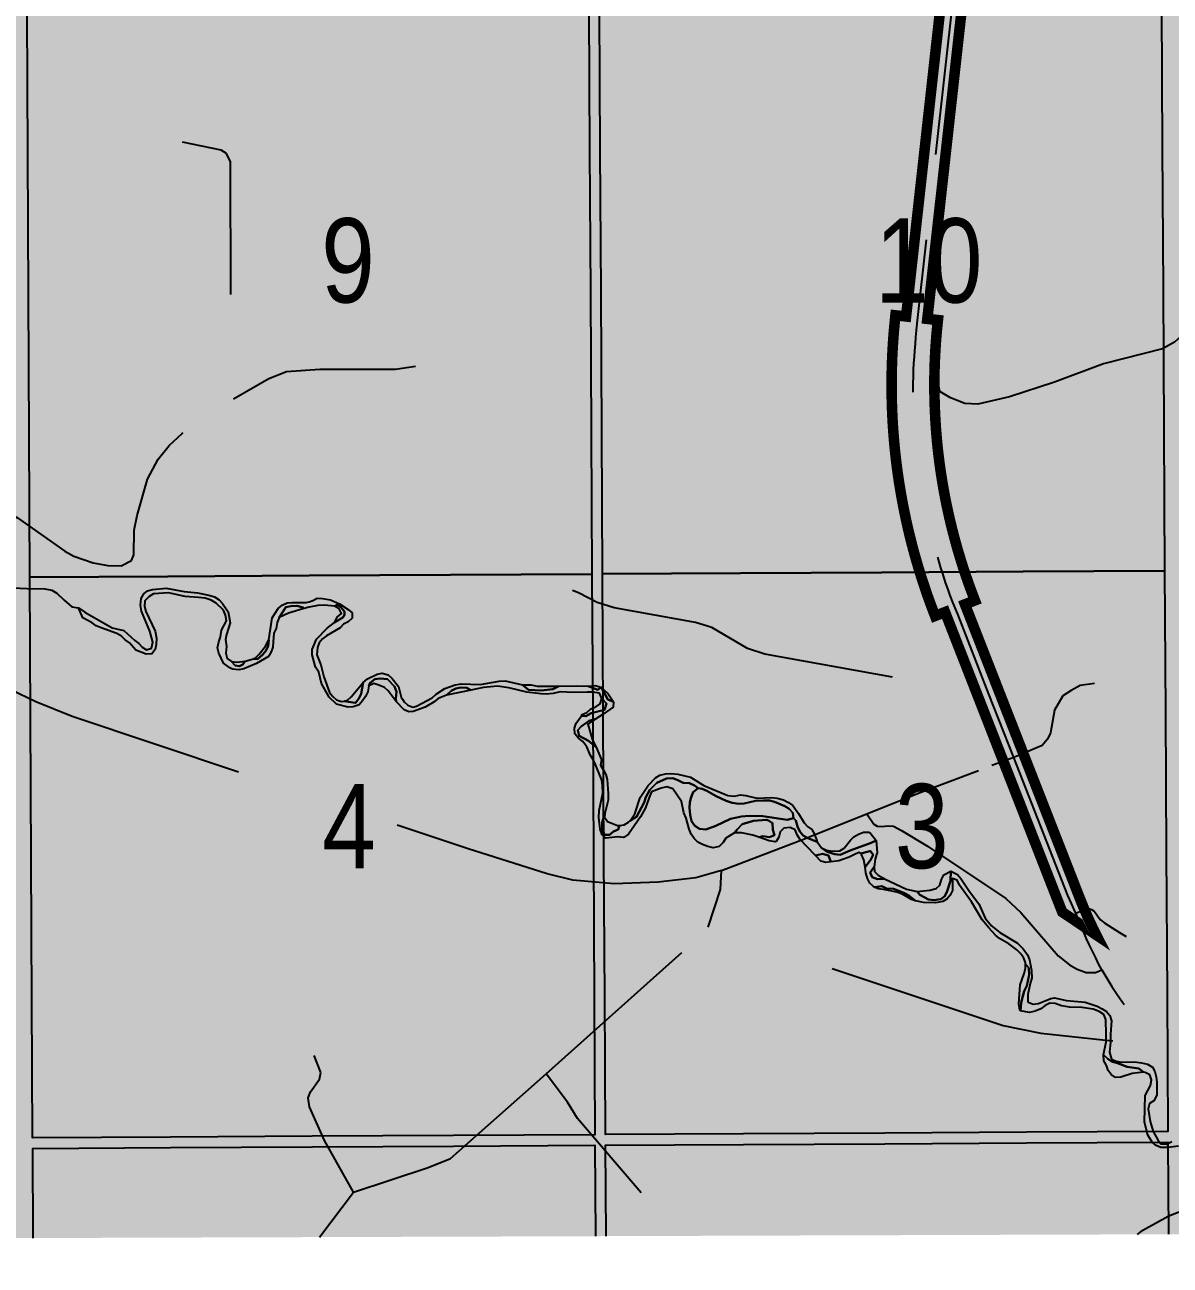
# Model space of a CAD drawing. Extents: x 507565 to 531726, y 6009554 to 6022365.
# Drawn here: x 523696.5 to 523805.2, y 6014808 to 6014925.7 of the extents above; entities that cross this region are included whole.
import ezdxf

# ---------------------------------------------------------------- set-up
doc = ezdxf.new("R2010")
doc.units = 0
doc.header["$LTSCALE"] = 5
doc.linetypes.add('DASHED2', pattern=[9.525, 6.35, -3.175])
for name, color, linetype in [('Quarters', 8, 'Continuous'), ('RoadSeg', 57, 'DASHED2'), ('ROUTE-MAP-HWY', 2, 'Continuous'), ('T-WATER', 160, 'Continuous')]:
    doc.layers.add(name, color=color, linetype=linetype)
doc.layers.add('ROUTE-MAP-BACKGROUND-H', color=7, linetype='Continuous', true_color=0xf0ebff)
doc.styles.add('120', font='ARIALN.TTF', dxfattribs={"height": 13})

msp = doc.modelspace()

# ---------------------------------------------------------------- hatches: boundary and pattern name
at = {"layer": 'ROUTE-MAP-BACKGROUND-H'}
h = msp.add_hatch(color=256, dxfattribs=at)
h.dxf.hatch_style = 1
h.paths.add_polyline_path([(523871.081, 6016124.178), (523873.071, 6015800.356), (523917.515, 6015800.58), (523923.823, 6014811.294), (522926.315, 6014807.962), (522925.895, 6015778.478), (522873.584, 6015778.442), (522873.69, 6016121.495)])

# ---------------------------------------------------------------- linework, layer by layer
at = {"layer": 'Quarters'}
for points in [[(523710.101, 6014873.349), (523697.016, 6014873.276), (523696.95, 6014886.665), (523696.883, 6014900.054), (523696.817, 6014913.444), (523696.75, 6014926.833), (523709.83, 6014926.905), (523723.245, 6014926.98), (523736.66, 6014927.055), (523750.075, 6014927.129), (523750.146, 6014913.74), (523750.217, 6014900.351), (523750.289, 6014886.963), (523750.36, 6014873.574), (523736.94, 6014873.499), (523723.52, 6014873.424), (523710.101, 6014873.349)], [(523764.45, 6014873.653), (523751.364, 6014873.579), (523751.293, 6014886.968), (523751.222, 6014900.357), (523751.151, 6014913.746), (523751.079, 6014927.135), (523764.161, 6014927.208), (523777.578, 6014927.283), (523790.994, 6014927.358), (523804.411, 6014927.433), (523804.486, 6014914.044), (523804.562, 6014900.655), (523804.638, 6014887.267), (523804.714, 6014873.878), (523791.293, 6014873.803), (523777.871, 6014873.728), (523764.45, 6014873.653)], [(523804.942, 6014833.706), (523805.016, 6014820.65), (523791.59, 6014820.576), (523778.164, 6014820.502), (523764.738, 6014820.428), (523751.647, 6014820.356), (523751.577, 6014833.41), (523751.506, 6014846.8), (523751.435, 6014860.19), (523751.364, 6014873.579), (523764.45, 6014873.653), (523777.871, 6014873.728), (523791.293, 6014873.803), (523804.714, 6014873.878), (523804.79, 6014860.487), (523804.866, 6014847.097), (523804.942, 6014833.706)], [(523710.369, 6014820.128), (523697.28, 6014820.055), (523697.215, 6014833.109), (523697.149, 6014846.498), (523697.082, 6014859.887), (523697.016, 6014873.276), (523710.101, 6014873.349), (523723.52, 6014873.424), (523736.94, 6014873.499), (523750.36, 6014873.574), (523750.431, 6014860.184), (523750.502, 6014846.794), (523750.573, 6014833.405), (523750.642, 6014820.35), (523737.218, 6014820.276), (523723.794, 6014820.202), (523710.369, 6014820.128)]]:
    msp.add_lwpolyline(points, close=True, dxfattribs=at)
for points in [[(523751.698, 6014810.719), (523751.652, 6014819.351), (523764.743, 6014819.423), (523778.169, 6014819.498), (523791.595, 6014819.572), (523805.021, 6014819.646), (523805.071, 6014810.898)], [(523697.327, 6014810.538), (523697.285, 6014819.051), (523710.374, 6014819.123), (523723.799, 6014819.197), (523737.223, 6014819.272), (523750.648, 6014819.346), (523750.694, 6014810.716)]]:
    msp.add_lwpolyline(points, dxfattribs=at)
at = {"layer": 'RoadSeg', "flags": 128}
for points in [[(523873.929, 6014948.675), (523870.666, 6014946.177), (523869.7, 6014945.678), (523869.034, 6014945.644), (523866.337, 6014947.11), (523865.338, 6014947.976), (523862.507, 6014951.006), (523861.375, 6014951.539), (523860.576, 6014951.605), (523858.345, 6014950.972), (523847.156, 6014946.277), (523846.656, 6014945.977), (523845.224, 6014944.412), (523835.034, 6014932.025), (523819.75, 6014912.777), (523812.69, 6014904.185), (523806.962, 6014896.759), (523805.664, 6014895.594), (523804.498, 6014894.961), (523798.904, 6014893.53), (523794.275, 6014891.798), (523789.979, 6014890.399), (523786.982, 6014889.7), (523785.75, 6014889.766), (523784.385, 6014890.299), (523783.385, 6014890.899), (523783.229, 6014891.678), (523783.041, 6014895.434), (523782.81, 6014896.81), (523782.853, 6014904.452), (523782.686, 6014904.852), (523782.11, 6014905.299), (523785.409, 6014934.89), (523788.412, 6014961.82), (523788.503, 6014962.579), (523788.611, 6014963.418), (523788.692, 6014964.032), (523788.802, 6014964.703), (523788.949, 6014965.621), (523789.135, 6014966.601), (523789.34, 6014967.564), (523789.56, 6014968.538), (523789.808, 6014969.535), (523790.089, 6014970.507), (523790.39, 6014971.59), (523790.693, 6014972.588), (523791.065, 6014973.685), (523791.477, 6014974.847), (523791.735, 6014975.542), (523791.97, 6014976.155), (523792.555, 6014977.632), (523793.009, 6014978.737), (523793.357, 6014979.461), (523793.811, 6014980.419), (523794.214, 6014981.229), (523794.64, 6014982.029), (523795.064, 6014982.84), (523795.508, 6014983.601), (523795.938, 6014984.315), (523796.297, 6014984.902), (523796.612, 6014985.402), (523796.907, 6014985.869), (523799.283, 6014989.591), (523805.352, 6014998.836), (523810.983, 6015007.472), (523816.45, 6015015.763), (523816.987, 6015016.617), (523817.278, 6015017.118), (523817.537, 6015017.574), (523817.857, 6015018.145), (523818.148, 6015018.674), (523818.412, 6015019.188), (523818.687, 6015019.712), (523818.966, 6015020.284), (523819.226, 6015020.835), (523819.463, 6015021.364), (523819.721, 6015021.931), (523819.961, 6015022.531), (523820.19, 6015023.09), (523820.417, 6015023.668), (523820.65, 6015024.317), (523820.836, 6015024.904), (523821.017, 6015025.517), (523821.191, 6015026.141), (523821.359, 6015026.76), (523821.5, 6015027.293), (523821.644, 6015027.854), (523821.782, 6015028.42), (523821.904, 6015028.945), (523822.027, 6015029.502), (523822.142, 6015030.071), (523822.234, 6015030.582), (523822.335, 6015031.182), (523822.429, 6015031.836), (523822.512, 6015032.492), (523822.583, 6015033.134), (523822.643, 6015033.762), (523822.695, 6015034.414), (523822.733, 6015035.05), (523822.762, 6015035.665), (523822.784, 6015036.304), (523822.793, 6015036.938), (523822.789, 6015037.583), (523822.776, 6015038.222), (523822.753, 6015038.855), (523822.717, 6015039.5), (523822.668, 6015040.15), (523822.608, 6015040.787), (523822.54, 6015041.438), (523822.454, 6015042.104), (523822.353, 6015042.758), (523822.245, 6015043.4), (523822.121, 6015044.054), (523821.992, 6015044.71), (523821.867, 6015045.309), (523821.721, 6015045.966), (523821.547, 6015046.661), (523821.374, 6015047.308), (523821.203, 6015047.927), (523821.016, 6015048.574), (523820.813, 6015049.257), (523819.756, 6015052.959), (523818.909, 6015055.91), (523818.336, 6015057.93), (523817.768, 6015059.801), (523812.521, 6015077.826), (523811.761, 6015080.486), (523788.447, 6015078.579), (523787.715, 6015078.379), (523787.382, 6015077.98), (523787.282, 6015075.649)], [(523660.141, 6014897.459), (523663.305, 6014895.661), (523667.767, 6014893.962), (523671.663, 6014891.132), (523672.362, 6014890.732), (523673.628, 6014890.332), (523675.492, 6014890.199), (523678.19, 6014890.565), (523679.355, 6014891.132), (523681.387, 6014892.83), (523683.218, 6014894.096), (523683.984, 6014894.462), (523684.817, 6014894.628), (523686.748, 6014894.428), (523689.878, 6014892.897), (523691.677, 6014892.464), (523692.409, 6014891.831), (523692.675, 6014891.165), (523692.809, 6014890), (523692.609, 6014888.767), (523691.643, 6014887.335), (523689.712, 6014885.038), (523689.245, 6014883.706), (523689.512, 6014883.007), (523690.844, 6014881.941), (523695.839, 6014878.91), (523700.335, 6014875.747), (523701.2, 6014875.281), (523703.032, 6014874.648), (523704.43, 6014874.382), (523705.696, 6014874.348), (523706.662, 6014874.848), (523706.895, 6014875.381), (523706.928, 6014877.745), (523707.194, 6014879.144), (523708.193, 6014882.574), (523709.192, 6014884.472), (523710.225, 6014885.77), (523711.457, 6014886.903), (523713.322, 6014888.301), (523716.352, 6014890.199), (523716.152, 6014890.233), (523716.119, 6014890.532), (523716.052, 6014912.711), (523715.686, 6014913.51), (523715.186, 6014913.809), (523711.49, 6014914.575)], [(523832.67, 6014853.769), (523832.603, 6014862.493), (523831.838, 6014867.289), (523808.028, 6014864.525), (523796.686, 6014862.998), (523795.855, 6014862.531), (523795.054, 6014862.019), (523794.258, 6014860.645), (523793.883, 6014858.512), (523793.589, 6014857.901), (523793.086, 6014857.29), (523790.396, 6014856.166), (523788.027, 6014862.163), (523785.074, 6014869.779), (523784.654, 6014870.816), (523784.373, 6014871.545), (523784.167, 6014872.096), (523783.928, 6014872.769), (523783.651, 6014873.612), (523783.476, 6014874.171), (523783.246, 6014874.958), (523783.026, 6014875.742), (523782.744, 6014876.779), (523782.523, 6014877.64), (523782.42, 6014878.079), (523782.32, 6014878.554), (523782.179, 6014879.24), (523782.057, 6014879.864), (523781.939, 6014880.489), (523781.865, 6014880.894), (523781.825, 6014881.114), (523781.714, 6014881.716), (523781.599, 6014882.393), (523781.504, 6014883.011), (523781.411, 6014883.639), (523781.327, 6014884.228), (523781.238, 6014884.881), (523781.164, 6014885.497), (523781.097, 6014886.101), (523781.033, 6014886.729), (523780.985, 6014887.332), (523780.947, 6014887.923), (523780.916, 6014888.541), (523780.887, 6014889.154), (523780.862, 6014889.786), (523780.853, 6014890.42), (523780.851, 6014891.048), (523780.856, 6014891.68), (523780.869, 6014892.328), (523780.892, 6014892.92), (523780.927, 6014893.585), (523780.965, 6014894.194), (523781.009, 6014894.789), (523781.056, 6014895.395), (523781.107, 6014896.047), (523781.165, 6014896.692), (523781.229, 6014897.364), (523782.11, 6014905.299)], [(523716.352, 6014890.199), (523719.682, 6014892.131), (523721.38, 6014892.797), (523724.544, 6014893.03), (523731.703, 6014893.03), (523733.601, 6014893.296)], [(523761.407, 6014840.049), (523762.573, 6014843.612), (523762.673, 6014845.444), (523770.698, 6014848.507), (523771.464, 6014848.807), (523776.456, 6014850.811), (523781.421, 6014852.803), (523788.309, 6014855.384), (523787.427, 6014857.665), (523787.244, 6014858.374), (523787.207, 6014859.642), (523786.813, 6014860.959), (523785.824, 6014862.069), (523784.884, 6014862.727), (523783.952, 6014862.926), (523781.987, 6014863.226), (523766.769, 6014865.957), (523765.137, 6014866.49), (523761.74, 6014868.488), (523760.175, 6014868.987), (523752.483, 6014870.352), (523750.851, 6014870.885), (523749.086, 6014871.784), (523746.356, 6014872.883), (523742.426, 6014873.915), (523738.497, 6014874.315), (523734.9, 6014874.348)], [(523762.673, 6014845.444), (523760.209, 6014844.744), (523756.645, 6014844.312), (523752.483, 6014844.178), (523748.553, 6014844.511), (523746.122, 6014845.111), (523738.63, 6014847.475), (523701.034, 6014860.063), (523697.571, 6014861.428), (523695.206, 6014862.593), (523686.548, 6014868.554), (523683.385, 6014869.753), (523681.387, 6014870.119), (523679.322, 6014870.252), (523670.464, 6014870.186), (523663.971, 6014869.919), (523662.206, 6014869.453)], [(523796.28, 6014841.373), (523796.095, 6014841.789), (523795.876, 6014842.302), (523795.544, 6014843.059), (523790.396, 6014856.166), (523788.309, 6014855.384)], [(523776.456, 6014850.811), (523777.129, 6014849.823), (523777.445, 6014849.623), (523777.81, 6014849.592), (523778.51, 6014849.679), (523778.973, 6014849.649), (523779.735, 6014849.233), (523782.216, 6014847.743), (523789.646, 6014842.78), (523791.078, 6014841.448), (523794.608, 6014837.318), (523795.673, 6014836.486), (523796.406, 6014836.053), (523797.259, 6014835.75), (523798.157, 6014835.753), (523798.762, 6014835.993), (523799.694, 6014834.432), (523800.213, 6014833.648), (523800.893, 6014832.686), (523801.558, 6014831.857), (523802.165, 6014831.161), (523802.774, 6014830.492), (523803.775, 6014829.464), (523804.574, 6014828.709), (523804.996, 6014828.334), (523805.365, 6014828.007), (523805.781, 6014827.646), (523806.176, 6014827.296), (523806.594, 6014826.947), (523807.041, 6014826.6), (523807.385, 6014826.33), (523807.779, 6014826.028), (523808.137, 6014825.753), (523808.541, 6014825.441), (523808.94, 6014825.153), (523809.4, 6014824.833), (523809.793, 6014824.562), (523810.263, 6014824.232), (523810.797, 6014823.867), (523811.076, 6014823.684), (523813.723, 6014821.921), (523817.986, 6014819.046), (523821.554, 6014816.609), (523822.047, 6014816.273), (523828.441, 6014812.044), (523828.042, 6014810.974)], [(523798.762, 6014835.993), (523798.45, 6014836.585), (523798.171, 6014837.13), (523797.992, 6014837.506), (523797.764, 6014837.956), (523797.549, 6014838.39), (523797.306, 6014838.949), (523797.1, 6014839.418), (523796.931, 6014839.825), (523796.724, 6014840.319), (523796.552, 6014840.737), (523796.28, 6014841.373), (523796.886, 6014841.647), (523797.205, 6014841.772), (523797.478, 6014841.813), (523797.771, 6014841.73), (523798.024, 6014841.555), (523798.206, 6014841.303), (523798.396, 6014841.026), (523798.636, 6014840.759), (523799.035, 6014840.439), (523799.727, 6014840.002), (523800.42, 6014839.541), (523801.061, 6014839.153)], [(523755.047, 6014814.841), (523748.986, 6014821.901), (523748.054, 6014823.432), (523746.022, 6014826.13), (523760.275, 6014838.884), (523761.407, 6014840.049), (523789.38, 6014830.725), (523792.976, 6014829.992), (523798.837, 6014829.36), (523799.803, 6014829.26)], [(523727.741, 6014814.907), (523724.977, 6014819.802), (523723.545, 6014822.999), (523723.445, 6014823.865), (523723.645, 6014824.431), (523724.511, 6014825.63), (523724.644, 6014826.263), (523724.011, 6014827.861)], [(523724.492, 6014810.629), (523727.741, 6014814.907), (523734.834, 6014817.238), (523736.932, 6014818.104), (523746.022, 6014826.13)]]:
    msp.add_lwpolyline(points, dxfattribs=at)
at = {"layer": 'ROUTE-MAP-HWY', "const_width": 1}
msp.add_lwpolyline([(523785.475, 6014927.326), (523785.233, 6014925.148), (523783.276, 6014907.555), (523782.701, 6014902.379), (523782.646, 6014901.888), (523782.496, 6014900.532), (523782.413, 6014899.781), (523782.413, 6014899.781), (523782.192, 6014897.794), (523782.357, 6014897.776), (523783.2, 6014897.685), (523783.149, 6014897.21), (523783.106, 6014896.764), (523783.101, 6014896.721), (523783.063, 6014896.288), (523783.058, 6014896.238), (523783.022, 6014895.792), (523783.02, 6014895.755), (523782.988, 6014895.31), (523782.985, 6014895.271), (523782.958, 6014894.84), (523782.955, 6014894.787), (523782.935, 6014894.435), (523782.928, 6014894.303), (523782.913, 6014893.97), (523782.906, 6014893.819), (523782.894, 6014893.505), (523782.891, 6014893.414), (523782.889, 6014893.335), (523782.88, 6014893.04), (523782.875, 6014892.854), (523782.869, 6014892.463), (523782.866, 6014892.366), (523782.863, 6014892.109), (523782.861, 6014891.881), (523782.86, 6014891.643), (523782.861, 6014891.602), (523782.861, 6014891.556), (523782.861, 6014891.396), (523782.861, 6014891.352), (523782.861, 6014891.273), (523782.862, 6014891.162), (523782.863, 6014891.095), (523782.864, 6014890.912), (523782.865, 6014890.893), (523782.867, 6014890.711), (523782.869, 6014890.559), (523782.871, 6014890.427), (523782.881, 6014890.084), (523782.884, 6014889.943), (523782.893, 6014889.639), (523782.899, 6014889.458), (523782.909, 6014889.195), (523782.918, 6014888.974), (523782.929, 6014888.751), (523782.942, 6014888.49), (523782.952, 6014888.308), (523782.97, 6014888.006), (523782.979, 6014887.864), (523783.002, 6014887.523), (523783.009, 6014887.421), (523783.03, 6014887.142), (523783.038, 6014887.039), (523783.042, 6014886.978), (523783.078, 6014886.556), (523783.08, 6014886.535), (523783.094, 6014886.38), (523783.12, 6014886.093), (523783.122, 6014886.073), (523783.171, 6014885.591), (523783.224, 6014885.109), (523783.282, 6014884.628), (523783.343, 6014884.147), (523783.409, 6014883.667), (523783.478, 6014883.187), (523783.489, 6014883.116), (523783.553, 6014882.709), (523783.56, 6014882.666), (523783.632, 6014882.222), (523783.685, 6014881.913), (523783.712, 6014881.757), (523783.793, 6014881.312), (523783.799, 6014881.276), (523783.805, 6014881.246), (523783.877, 6014880.862), (523783.889, 6014880.799), (523783.904, 6014880.722), (523783.966, 6014880.412), (523783.984, 6014880.324), (523783.998, 6014880.256), (523784.058, 6014879.964), (523784.082, 6014879.85), (523784.093, 6014879.799), (523784.153, 6014879.518), (523784.185, 6014879.376), (523784.291, 6014878.903), (523784.402, 6014878.431), (523784.517, 6014877.96), (523784.636, 6014877.49), (523784.759, 6014877.021), (523784.886, 6014876.554), (523785.017, 6014876.087), (523785.138, 6014875.667), (523785.152, 6014875.622), (523785.291, 6014875.157), (523785.434, 6014874.694), (523785.581, 6014874.232), (523785.732, 6014873.771), (523785.885, 6014873.318), (523786.042, 6014872.865), (523786.203, 6014872.414), (523786.368, 6014871.964), (523786.537, 6014871.515), (523786.709, 6014871.068), (523785.764, 6014870.699), (523788.968, 6014862.497), (523789.032, 6014862.333), (523789.22, 6014861.853), (523790.81, 6014857.782), (523791.105, 6014857.031), (523791.469, 6014856.101), (523791.529, 6014855.946), (523791.727, 6014855.438), (523795.006, 6014847.041), (523796.678, 6014842.763), (523796.797, 6014842.463), (523796.819, 6014842.408), (523796.861, 6014842.303), (523796.904, 6014842.197), (523796.929, 6014842.153), (523796.935, 6014842.122), (523796.966, 6014842.048), (523797.041, 6014841.872), (523797.091, 6014841.754), (523797.131, 6014841.662), (523797.174, 6014841.562), (523797.198, 6014841.505), (523797.231, 6014841.431), (523797.286, 6014841.303), (523797.299, 6014841.273), (523797.309, 6014841.25), (523797.361, 6014841.132), (523797.429, 6014840.975), (523797.557, 6014840.696), (523797.687, 6014840.417), (523797.819, 6014840.14), (523797.953, 6014839.864), (523798.089, 6014839.589), (523798.228, 6014839.314), (523796.909, 6014840.202), (523795.004, 6014841.483), (523794.788, 6014842.024), (523792.833, 6014847.029), (523789.704, 6014855.038), (523789.643, 6014855.193), (523789.158, 6014856.434), (523788.145, 6014859.027), (523786.953, 6014862.079), (523786.699, 6014862.731), (523786.666, 6014862.814), (523783.874, 6014869.96), (523782.929, 6014869.591), (523782.754, 6014870.048), (523782.661, 6014870.293), (523782.581, 6014870.506), (523782.412, 6014870.965), (523782.247, 6014871.425), (523782.086, 6014871.887), (523781.928, 6014872.351), (523781.775, 6014872.815), (523781.625, 6014873.281), (523781.478, 6014873.748), (523781.336, 6014874.217), (523781.326, 6014874.25), (523781.197, 6014874.688), (523781.178, 6014874.753), (523781.062, 6014875.159), (523781.034, 6014875.258), (523780.93, 6014875.632), (523780.894, 6014875.764), (523780.803, 6014876.105), (523780.759, 6014876.271), (523780.68, 6014876.58), (523780.629, 6014876.78), (523780.56, 6014877.056), (523780.503, 6014877.289), (523780.445, 6014877.532), (523780.388, 6014877.77), (523780.381, 6014877.8), (523780.333, 6014878.009), (523780.282, 6014878.236), (523780.265, 6014878.312), (523780.254, 6014878.359), (523780.224, 6014878.497), (523780.167, 6014878.756), (523780.152, 6014878.825), (523780.118, 6014878.986), (523780.056, 6014879.278), (523780.043, 6014879.338), (523780.015, 6014879.474), (523779.949, 6014879.809), (523779.94, 6014879.852), (523779.918, 6014879.965), (523779.841, 6014880.366), (523779.825, 6014880.455), (523779.745, 6014880.884), (523779.734, 6014880.946), (523779.655, 6014881.401), (523779.569, 6014881.918), (523779.488, 6014882.437), (523779.411, 6014882.956), (523779.339, 6014883.476), (523779.328, 6014883.557), (523779.295, 6014883.809), (523779.271, 6014883.996), (523779.262, 6014884.072), (523779.208, 6014884.517), (523779.2, 6014884.593), (523779.15, 6014885.039), (523779.142, 6014885.112), (523779.096, 6014885.561), (523779.089, 6014885.631), (523779.047, 6014886.084), (523779.041, 6014886.15), (523779.002, 6014886.607), (523778.997, 6014886.67), (523778.962, 6014887.127), (523778.958, 6014887.191), (523778.926, 6014887.653), (523778.923, 6014887.711), (523778.895, 6014888.177), (523778.892, 6014888.233), (523778.868, 6014888.701), (523778.866, 6014888.754), (523778.846, 6014889.226), (523778.845, 6014889.275), (523778.829, 6014889.75), (523778.828, 6014889.797), (523778.816, 6014890.275), (523778.815, 6014890.319), (523778.807, 6014890.8), (523778.807, 6014890.841), (523778.804, 6014891.324), (523778.804, 6014891.362), (523778.804, 6014891.849), (523778.805, 6014891.884), (523778.81, 6014892.374), (523778.81, 6014892.406), (523778.819, 6014892.899), (523778.82, 6014892.928), (523778.834, 6014893.423), (523778.835, 6014893.45), (523778.853, 6014893.948), (523778.853, 6014893.971), (523778.876, 6014894.472), (523778.877, 6014894.493), (523778.904, 6014895.005), (523778.937, 6014895.527), (523778.974, 6014896.049), (523779.015, 6014896.571), (523779.062, 6014897.092), (523779.112, 6014897.613), (523779.167, 6014898.134), (523780.176, 6014898.024), (523780.453, 6014900.52), (523780.63, 6014902.115), (523780.684, 6014902.599), (523781.26, 6014907.775), (523781.891, 6014913.453), (523782.333, 6014917.425), (523783.216, 6014925.373), (523783.432, 6014927.315)], dxfattribs=at)
at = {"layer": 'T-WATER'}
for points in [[(523685.263, 6014881.18), (523685.29, 6014880.989), (523685.685, 6014878.273), (523685.859, 6014877.697), (523686.457, 6014876.921), (523687.544, 6014875.985), (523688.727, 6014875.095), (523689.537, 6014874.553), (523689.989, 6014874.325), (523690.704, 6014873.689), (523691.116, 6014873.409), (523692.437, 6014872.698), (523692.927, 6014872.602), (523693.666, 6014872.571), (523695.354, 6014872.266), (523696.754, 6014872.188)], [(523696.754, 6014872.188), (523698.444, 6014872.182), (523699.095, 6014872.042), (523699.572, 6014871.769), (523700.257, 6014871.089), (523700.997, 6014870.47), (523701.62, 6014870.381)], [(523806.03, 6014819.275), (523805.026, 6014819.14), (523804.367, 6014819.127), (523803.928, 6014819.312), (523803.529, 6014819.638), (523803.086, 6014820.356), (523803.018, 6014820.64), (523802.802, 6014821.57), (523802.873, 6014824.077), (523803.389, 6014825.016), (523803.471, 6014825.564), (523803.325, 6014826.048), (523802.866, 6014826.249), (523802.703, 6014826.271), (523802.269, 6014826.635), (523801.17, 6014826.778), (523800.257, 6014827.142), (523799.729, 6014827.282), (523799.326, 6014827.548), (523798.917, 6014827.923), (523799.17, 6014829.18), (523799.177, 6014829.855), (523799.139, 6014831.299), (523798.937, 6014831.767), (523798.494, 6014832.036), (523797.945, 6014832.253), (523796.864, 6014832.44), (523795.699, 6014832.472), (523794.928, 6014832.585), (523794.315, 6014832.803), (523793.818, 6014832.83), (523793.365, 6014832.61), (523792.954, 6014832.313), (523792.437, 6014832.09), (523791.877, 6014831.956), (523791.035, 6014832.11), (523791.113, 6014832.912), (523791.246, 6014833.51), (523791.39, 6014833.988), (523791.626, 6014834.496), (523791.856, 6014835.54), (523791.816, 6014836.187), (523791.512, 6014836.55), (523791.504, 6014836.691), (523791.32, 6014837.156), (523791.039, 6014837.549), (523790.694, 6014837.908), (523789.918, 6014838.477), (523789.045, 6014838.989), (523788.649, 6014839.293), (523788.039, 6014839.974), (523787.412, 6014840.759), (523786.396, 6014842.442), (523785.253, 6014844.048), (523785.019, 6014844.512), (523784.575, 6014844.677), (523784.581, 6014843.541), (523784.376, 6014843.085), (523784.073, 6014842.743), (523783.66, 6014842.5), (523782.973, 6014842.346), (523781.834, 6014842.4), (523781.08, 6014842.549), (523780.434, 6014843.061), (523779.951, 6014843.315), (523778.987, 6014843.703), (523778.321, 6014843.732), (523777.864, 6014843.945), (523777.188, 6014843.85), (523777.072, 6014843.899), (523776.729, 6014844.217), (523776.511, 6014844.66), (523776.366, 6014845.196), (523776.306, 6014845.752), (523776.839, 6014846.477), (523777.065, 6014846.921), (523776.797, 6014847.253), (523776.723, 6014847.275), (523775.883, 6014847.046), (523775.7, 6014847.145), (523775.221, 6014846.932), (523774.777, 6014846.689), (523773.804, 6014846.356), (523773.027, 6014846.254), (523772.804, 6014846.853), (523772.26, 6014847.003), (523771.567, 6014846.857), (523771.521, 6014846.911), (523770.105, 6014848.418), (523769.841, 6014848.827), (523769.635, 6014849.305), (523769.166, 6014849.502), (523768.57, 6014849.436), (523768.234, 6014849.116), (523768.086, 6014848.606), (523767.832, 6014848.179), (523767.755, 6014848.151), (523767.189, 6014848.243), (523766.188, 6014848.581), (523766.588, 6014848.682), (523767.211, 6014848.596), (523767.676, 6014848.774), (523767.527, 6014849.285), (523767.491, 6014849.91), (523767.109, 6014850.189), (523766.936, 6014850.23), (523765.693, 6014850.148), (523764.63, 6014849.831), (523764.132, 6014849.318), (523763.897, 6014848.991), (523763.079, 6014848.511), (523762.809, 6014848.077), (523762.425, 6014847.709), (523761.863, 6014847.594), (523761.352, 6014847.708), (523760.862, 6014847.912), (523760.415, 6014848.134), (523760.079, 6014848.474), (523759.781, 6014848.884), (523759.585, 6014849.343), (523759.293, 6014850.395), (523759.092, 6014850.912), (523758.866, 6014851.967), (523758.042, 6014853.173), (523757.457, 6014853.366), (523756.942, 6014853.254), (523756.012, 6014852.891), (523755.784, 6014852.374), (523755.452, 6014851.389), (523754.976, 6014850.51), (523753.836, 6014848.868), (523753.433, 6014848.583), (523753.341, 6014848.567), (523752.835, 6014848.611), (523751.672, 6014848.496), (523751.497, 6014848.651), (523751.319, 6014848.811), (523751.127, 6014849.353), (523751.005, 6014850.459), (523751.059, 6014851.13), (523751.383, 6014852.76), (523751.377, 6014853.48), (523751.291, 6014854.003), (523750.635, 6014855.648), (523750.453, 6014855.992), (523750.22, 6014856.358), (523749.869, 6014857.155), (523749.482, 6014857.682), (523749.09, 6014857.991), (523748.734, 6014858.406), (523748.705, 6014858.951), (523748.868, 6014859.425), (523749.361, 6014860.125), (523749.792, 6014860.092), (523750.291, 6014860.353), (523751.568, 6014860.698), (523751.73, 6014861.277), (523751.311, 6014861.769), (523751.077, 6014862.275), (523750.421, 6014862.351), (523749.919, 6014862.346), (523748.618, 6014862.318), (523747.339, 6014862.385), (523746.685, 6014862.218), (523746.009, 6014862.164), (523745.509, 6014862.189), (523744.178, 6014862.355), (523742.484, 6014862.781), (523741.386, 6014862.931), (523740.068, 6014862.803), (523738.854, 6014862.553), (523738.502, 6014862.785), (523737.928, 6014862.804), (523737.438, 6014862.708), (523736.993, 6014862.479), (523736.554, 6014862.081), (523735.775, 6014861.753), (523735.401, 6014861.444), (523734.535, 6014860.933), (523733.405, 6014860.517), (523732.996, 6014860.494), (523732.533, 6014860.681), (523731.783, 6014861.481), (523731.755, 6014861.764), (523731.803, 6014862.394), (523731.626, 6014862.887), (523730.967, 6014863.598), (523730.257, 6014863.654), (523729.763, 6014863.605), (523729.3, 6014863.246), (523729.196, 6014862.97), (523729.089, 6014862.399), (523728.86, 6014861.939), (523728.594, 6014861.53), (523728.273, 6014861.172), (523727.692, 6014860.956), (523727.214, 6014860.943), (523726.116, 6014861.217), (523725.421, 6014861.878), (523724.693, 6014863.18), (523724.427, 6014864.267), (523724.132, 6014864.728), (523723.823, 6014865.91), (523723.81, 6014866.422), (523724.207, 6014867.387), (523725.242, 6014868.446), (523725.937, 6014868.977), (523726.726, 6014869.46), (523726.892, 6014869.692), (523726.893, 6014870.023), (523726.512, 6014870.472), (523726.18, 6014870.658), (523725.944, 6014870.518), (523724.973, 6014870.627), (523724.343, 6014870.595), (523723.537, 6014870.429), (523722.924, 6014870.259), (523722.924, 6014870.259), (523722.94, 6014870.389), (523722.339, 6014870.543), (523721.789, 6014870.528), (523721.298, 6014870.443), (523720.692, 6014869.458), (523720.472, 6014868.971), (523720.389, 6014868.408), (523720.161, 6014867.961), (523720.113, 6014867.125), (523720.066, 6014866.646), (523719.906, 6014866.173), (523719.658, 6014865.75), (523718.536, 6014865.081), (523717.328, 6014864.57), (523716.837, 6014864.475), (523716.232, 6014864.547), (523716.005, 6014864.654), (523715.383, 6014865.103), (523714.942, 6014866.068), (523714.827, 6014866.554), (523714.936, 6014867.122), (523715.122, 6014867.626), (523715.211, 6014868.249), (523715.679, 6014869.124), (523715.568, 6014869.681), (523715.39, 6014870.148), (523714.691, 6014870.801), (523714.223, 6014871.099), (523713.651, 6014871.268), (523713.034, 6014871.356), (523711.771, 6014871.447), (523710.165, 6014871.801), (523708.748, 6014871.686), (523708.327, 6014871.442), (523707.943, 6014871.03), (523707.887, 6014870.492), (523708.033, 6014870.013), (523708.91, 6014868.146), (523709.024, 6014867.486), (523708.994, 6014866.898), (523708.897, 6014866.409), (523708.584, 6014865.993), (523708.061, 6014865.97), (523707.089, 6014866.341), (523706.465, 6014867.057), (523706.063, 6014867.34), (523705.72, 6014867.667), (523705.265, 6014867.932), (523703.771, 6014868.451), (523703.316, 6014868.657), (523702.932, 6014868.951), (523702.05, 6014869.423), (523701.62, 6014870.381), (523702.235, 6014869.964), (523704.835, 6014868.479), (523705.941, 6014868.209), (523706.963, 6014867.254), (523707.359, 6014866.982), (523707.684, 6014866.638), (523708.084, 6014866.371), (523708.56, 6014866.547), (523708.676, 6014867.113), (523708.413, 6014868.146), (523707.606, 6014870.034), (523707.523, 6014870.63), (523707.586, 6014871.249), (523707.817, 6014871.69), (523708.185, 6014871.993), (523708.67, 6014872.108), (523709.954, 6014872.221), (523711.67, 6014871.904), (523712.937, 6014871.784), (523714.006, 6014871.568), (523714.551, 6014871.403), (523714.98, 6014871.121), (523715.299, 6014870.765), (523715.85, 6014869.977), (523716.028, 6014868.93), (523715.674, 6014867.846), (523715.58, 6014867.354), (523715.667, 6014866.684), (523715.613, 6014866.058), (523715.726, 6014865.566), (523716.141, 6014865.282), (523716.51, 6014864.891), (523716.926, 6014864.843), (523717.229, 6014864.984), (523717.459, 6014865.301), (523718.244, 6014865.522), (523718.629, 6014865.49), (523719.105, 6014865.89), (523719.421, 6014866.27), (523719.646, 6014866.725), (523719.686, 6014867.342), (523720.028, 6014869.413), (523720.58, 6014870.317), (523720.954, 6014870.634), (523721.428, 6014870.84), (523721.924, 6014870.886), (523723.236, 6014870.872), (523723.535, 6014870.94), (523723.872, 6014871.046), (523724.299, 6014871.294), (523724.796, 6014871.267), (523725.535, 6014871.122), (523726.41, 6014870.752), (523727.241, 6014870.21), (523727.594, 6014869.879), (523727.595, 6014869.379), (523727.236, 6014869.046), (523726.797, 6014868.811), (523726.46, 6014868.468), (523725.18, 6014867.709), (523724.79, 6014867.424), (523724.487, 6014867.058), (523724.319, 6014866.587), (523724.263, 6014865.915), (523724.624, 6014864.956), (523724.915, 6014863.819), (523725.469, 6014862.33), (523725.757, 6014861.939), (523726.133, 6014861.63), (523726.605, 6014861.461), (523726.835, 6014861.51), (523727.894, 6014861.332), (523727.949, 6014861.363), (523728.231, 6014861.755), (523728.461, 6014862.199), (523728.641, 6014863.266), (523729.075, 6014863.64), (523729.963, 6014864.078), (523730.466, 6014864.161), (523731.029, 6014864.014), (523731.403, 6014863.644), (523732.005, 6014862.895), (523732.258, 6014861.9), (523732.367, 6014861.707), (523732.529, 6014861.443), (523732.877, 6014861.12), (523733.348, 6014860.947), (523733.708, 6014861.035), (523735.212, 6014861.825), (523735.572, 6014862.167), (523736.385, 6014862.723), (523737.377, 6014863.054), (523737.947, 6014863.146), (523739.748, 6014863.094), (523741.554, 6014863.403), (523742.121, 6014863.433), (523743.779, 6014863.06), (523744.339, 6014862.594), (523745.538, 6014862.513), (523746.64, 6014862.648), (523747.232, 6014862.923), (523748.934, 6014862.955), (523750.007, 6014862.917), (523750.937, 6014862.566), (523751.225, 6014862.838), (523751.886, 6014861.677), (523752.422, 6014861.45), (523752.361, 6014860.938), (523751.437, 6014860.264), (523750.742, 6014859.836), (523750.094, 6014859.648), (523749.324, 6014859.11), (523749.02, 6014858.74), (523749.145, 6014858.214), (523750.023, 6014857.745), (523750.758, 6014857.129), (523751.281, 6014855.931), (523751.19, 6014855.437), (523751.463, 6014854.95), (523751.669, 6014854.539), (523751.821, 6014854.055), (523751.907, 6014852.741), (523751.899, 6014852.107), (523751.573, 6014850.849), (523751.34, 6014849.995), (523751.335, 6014849.399), (523751.568, 6014848.805), (523752.042, 6014848.803), (523752.395, 6014849.118), (523752.847, 6014849.32), (523752.973, 6014849.715), (523753.414, 6014849.758), (523753.845, 6014850.011), (523753.978, 6014850.152), (523754.587, 6014850.537), (523755.316, 6014851.88), (523755.483, 6014852.399), (523755.848, 6014853.085), (523756.51, 6014853.752), (523757.454, 6014854.163), (523758.043, 6014854.188), (523758.512, 6014854.016), (523759.005, 6014853.76), (523759.635, 6014853.71), (523760.093, 6014853.511), (523760.431, 6014853.242), (523759.98, 6014852.859), (523759.775, 6014852.403), (523759.657, 6014851.918), (523759.626, 6014851.364), (523759.678, 6014850.703), (523759.821, 6014850.099), (523760.143, 6014849.663), (523760.555, 6014849.396), (523761.16, 6014849.318), (523762.134, 6014849.674), (523763.528, 6014850.329), (523764.552, 6014850.558), (523765.289, 6014850.611), (523766.593, 6014850.584), (523768.881, 6014850.254), (523769.501, 6014850.4), (523769.499, 6014850.411), (523769.719, 6014850.184), (523769.874, 6014849.614), (523770.099, 6014849.12), (523770.402, 6014848.754), (523770.838, 6014848.512), (523771.723, 6014848.155), (523772.149, 6014847.572), (523772.682, 6014847.196), (523773.428, 6014846.973), (523773.925, 6014846.911), (523774.873, 6014847.323), (523776.865, 6014848.042), (523777.335, 6014848.275), (523777.429, 6014847.122), (523777.373, 6014846.944), (523777.237, 6014846.506), (523777.135, 6014845.784), (523776.775, 6014845.237), (523776.967, 6014844.79), (523777.465, 6014844.594), (523778.131, 6014844.649), (523780.215, 6014843.643), (523781.238, 6014843.421), (523781.481, 6014843.136), (523782.298, 6014842.678), (523782.811, 6014842.606), (523783.466, 6014842.719), (523783.86, 6014842.998), (523784.063, 6014843.453), (523784.385, 6014844.461), (523784.438, 6014845.36), (523785.059, 6014845.052), (523785.375, 6014844.678), (523786.184, 6014843.449), (523787.073, 6014842.268), (523787.694, 6014840.894), (523788.296, 6014840.174), (523789.074, 6014839.553), (523790.756, 6014838.517), (523791.304, 6014837.982), (523791.689, 6014837.411), (523791.885, 6014836.952), (523792.088, 6014835.929), (523792.112, 6014835.229), (523791.946, 6014834.707), (523791.733, 6014833.645), (523791.717, 6014833.006), (523791.759, 6014832.927), (523792.226, 6014832.754), (523792.756, 6014832.793), (523793.916, 6014833.293), (523794.271, 6014833.357), (523795.393, 6014833.076), (523797.178, 6014832.934), (523798.306, 6014832.567), (523798.786, 6014832.311), (523799.199, 6014832.046), (523799.514, 6014831.672), (523799.667, 6014831.159), (523799.568, 6014829.878), (523799.571, 6014829.814), (523799.581, 6014829.135), (523799.489, 6014828.192), (523799.668, 6014827.517), (523800.13, 6014827.33), (523800.658, 6014827.235), (523801.865, 6014827.259), (523802.52, 6014827.18), (523803.102, 6014827.033), (523803.574, 6014826.768), (523803.791, 6014826.338), (523803.916, 6014825.854), (523803.972, 6014825.333), (523803.986, 6014824.098), (523803.684, 6014823.56), (523803.279, 6014823.297), (523803.154, 6014822.814), (523803.329, 6014821.612), (523803.612, 6014820.643), (523804.058, 6014819.855), (523804.236, 6014819.642), (523804.361, 6014819.491), (523804.859, 6014819.464), (523805.023, 6014819.526), (523805.391, 6014819.696)], [(523802.125, 6014810.888), (523802.646, 6014811.302), (523805.063, 6014812.629), (523806.065, 6014813.032)]]:
    msp.add_lwpolyline(points, dxfattribs=at)
for points in [[(523722.924, 6014870.259), (523721.565, 6014869.847), (523720.692, 6014869.458), (523721.298, 6014870.443), (523721.789, 6014870.528), (523722.339, 6014870.543), (523722.94, 6014870.389), (523722.924, 6014870.259)], [(523725.944, 6014870.518), (523726.18, 6014870.658), (523726.512, 6014870.472), (523726.893, 6014870.023), (523726.892, 6014869.692), (523726.726, 6014869.46), (523725.937, 6014868.977), (523726.228, 6014869.518), (523726.598, 6014869.837), (523726.374, 6014870.26), (523725.944, 6014870.518)], [(523719.686, 6014867.342), (523719.646, 6014866.725), (523719.421, 6014866.27), (523719.105, 6014865.89), (523718.629, 6014865.49), (523718.244, 6014865.522), (523718.445, 6014865.634), (523718.794, 6014865.957), (523719.387, 6014866.725), (523719.686, 6014867.342)], [(523717.459, 6014865.301), (523717.229, 6014864.984), (523716.926, 6014864.843), (523716.51, 6014864.891), (523716.141, 6014865.282), (523716.665, 6014865.22), (523717.459, 6014865.301)], [(523728.641, 6014863.266), (523728.461, 6014862.199), (523728.231, 6014861.755), (523727.949, 6014861.363), (523727.894, 6014861.332), (523726.835, 6014861.51), (523727.162, 6014861.607), (523727.526, 6014861.916), (523728.641, 6014863.266)], [(523731.783, 6014861.481), (523731.029, 6014862.492), (523730.661, 6014862.793), (523730.138, 6014863.033), (523729.65, 6014863.18), (523729.196, 6014862.97), (523729.3, 6014863.246), (523729.763, 6014863.605), (523730.257, 6014863.654), (523730.967, 6014863.598), (523731.626, 6014862.887), (523731.803, 6014862.394), (523731.755, 6014861.764), (523731.783, 6014861.481)], [(523747.232, 6014862.923), (523746.64, 6014862.648), (523745.538, 6014862.513), (523744.339, 6014862.594), (523743.779, 6014863.06), (523744.606, 6014863.063), (523745.148, 6014862.922), (523747.232, 6014862.923)], [(523738.854, 6014862.553), (523736.554, 6014862.081), (523736.993, 6014862.479), (523737.438, 6014862.708), (523737.928, 6014862.804), (523738.502, 6014862.785), (523738.854, 6014862.553)], [(523751.225, 6014862.838), (523750.937, 6014862.566), (523750.007, 6014862.917), (523750.418, 6014862.973), (523750.681, 6014863.001), (523751.225, 6014862.838)], [(523752.422, 6014861.45), (523751.886, 6014861.677), (523751.225, 6014862.838), (523751.423, 6014862.654), (523751.907, 6014862.205), (523752.422, 6014861.45)], [(523751.311, 6014861.769), (523751.73, 6014861.277), (523751.568, 6014860.698), (523750.291, 6014860.353), (523749.792, 6014860.092), (523749.361, 6014860.125), (523749.437, 6014860.225), (523749.892, 6014860.433), (523750.242, 6014860.764), (523750.429, 6014860.843), (523750.72, 6014860.962), (523751.129, 6014861.243), (523751.311, 6014861.769)], [(523750.758, 6014857.129), (523750.023, 6014857.745), (523749.145, 6014858.214), (523749.02, 6014858.74), (523749.324, 6014859.11), (523750.094, 6014859.648), (523750.742, 6014859.836), (523750.435, 6014859.629), (523749.959, 6014859.307), (523750.426, 6014857.798), (523750.444, 6014857.764), (523750.758, 6014857.129)], [(523769.499, 6014850.411), (523769.415, 6014850.89), (523769.085, 6014851.282), (523768.664, 6014851.534), (523767.7, 6014851.944), (523767.215, 6014852.066), (523766.663, 6014852.088), (523765.893, 6014852.029), (523764.796, 6014851.802), (523764.297, 6014851.77), (523763.669, 6014851.862), (523763.098, 6014852.049), (523762.137, 6014852.474), (523761.28, 6014852.981), (523760.82, 6014853.177), (523760.431, 6014853.242), (523760.093, 6014853.511), (523759.635, 6014853.71), (523759.005, 6014853.76), (523758.512, 6014854.016), (523758.043, 6014854.188), (523757.454, 6014854.163), (523756.51, 6014853.752), (523755.848, 6014853.085), (523755.483, 6014852.399), (523755.316, 6014851.88), (523754.587, 6014850.537), (523753.978, 6014850.152), (523754.43, 6014850.812), (523754.93, 6014852.372), (523755.685, 6014853.515), (523756.385, 6014854.231), (523756.814, 6014854.479), (523757.344, 6014854.618), (523757.843, 6014854.636), (523758.506, 6014854.56), (523759.726, 6014854.304), (523760.979, 6014853.512), (523763.244, 6014852.543), (523763.877, 6014852.489), (523764.462, 6014852.615), (523764.959, 6014852.559), (523765.236, 6014852.471), (523766.053, 6014852.296), (523767.436, 6014852.363), (523767.932, 6014852.304), (523768.531, 6014852.132), (523769.009, 6014851.881), (523769.421, 6014851.588), (523769.97, 6014850.846), (523770.505, 6014849.949), (523770.83, 6014849.593), (523771.242, 6014849.317), (523771.497, 6014848.894), (523771.723, 6014848.155), (523770.838, 6014848.512), (523770.402, 6014848.754), (523770.099, 6014849.12), (523769.874, 6014849.614), (523769.719, 6014850.184), (523769.499, 6014850.411)], [(523769.499, 6014850.411), (523769.501, 6014850.4), (523768.881, 6014850.254), (523766.593, 6014850.584), (523765.289, 6014850.611), (523764.552, 6014850.558), (523763.528, 6014850.329), (523762.134, 6014849.674), (523761.16, 6014849.318), (523760.555, 6014849.396), (523760.143, 6014849.663), (523759.821, 6014850.099), (523759.678, 6014850.703), (523759.626, 6014851.364), (523759.657, 6014851.918), (523759.775, 6014852.403), (523759.98, 6014852.859), (523760.431, 6014853.242), (523760.82, 6014853.177), (523761.28, 6014852.981), (523762.137, 6014852.474), (523763.098, 6014852.049), (523763.669, 6014851.862), (523764.297, 6014851.77), (523764.796, 6014851.802), (523765.893, 6014852.029), (523766.663, 6014852.088), (523767.215, 6014852.066), (523767.7, 6014851.944), (523768.664, 6014851.534), (523769.085, 6014851.282), (523769.415, 6014850.89), (523769.499, 6014850.411)], [(523752.973, 6014849.715), (523752.847, 6014849.32), (523752.395, 6014849.118), (523752.042, 6014848.803), (523751.568, 6014848.805), (523751.335, 6014849.399), (523751.34, 6014849.995), (523751.573, 6014850.849), (523751.555, 6014850.48), (523751.826, 6014850.081), (523752.781, 6014849.713), (523752.973, 6014849.715)], [(523766.188, 6014848.581), (523765.625, 6014848.789), (523764.565, 6014849.018), (523763.897, 6014848.991), (523764.132, 6014849.318), (523764.63, 6014849.831), (523765.693, 6014850.148), (523766.936, 6014850.23), (523767.109, 6014850.189), (523767.491, 6014849.91), (523767.527, 6014849.285), (523767.676, 6014848.774), (523767.211, 6014848.596), (523766.588, 6014848.682), (523766.188, 6014848.581)], [(523777.335, 6014848.275), (523776.865, 6014848.042), (523774.873, 6014847.323), (523773.925, 6014846.911), (523773.428, 6014846.973), (523772.682, 6014847.196), (523772.149, 6014847.572), (523772.61, 6014847.36), (523773.126, 6014847.269), (523773.889, 6014847.29), (523774.311, 6014847.561), (523774.911, 6014848.317), (523775.229, 6014848.636), (523775.654, 6014848.873), (523776.136, 6014849.057), (523776.642, 6014849.059), (523776.767, 6014849.016), (523777.335, 6014848.275)], [(523773.027, 6014846.254), (523772.563, 6014846.177), (523772.081, 6014846.31), (523771.567, 6014846.857), (523772.26, 6014847.003), (523772.804, 6014846.853), (523773.027, 6014846.254)], [(523776.306, 6014845.752), (523776.179, 6014846.439), (523775.937, 6014846.936), (523775.883, 6014847.046), (523776.723, 6014847.275), (523776.797, 6014847.253), (523777.065, 6014846.921), (523776.839, 6014846.477), (523776.306, 6014845.752)], [(523778.131, 6014844.649), (523777.465, 6014844.594), (523776.967, 6014844.79), (523776.775, 6014845.237), (523777.135, 6014845.784), (523777.178, 6014845.331), (523777.519, 6014844.998), (523778.032, 6014844.706), (523778.131, 6014844.649)], [(523784.438, 6014845.36), (523784.385, 6014844.461), (523784.063, 6014843.453), (523783.86, 6014842.998), (523783.466, 6014842.719), (523782.811, 6014842.606), (523782.298, 6014842.678), (523781.481, 6014843.136), (523781.238, 6014843.421), (523782.446, 6014843.554), (523783.04, 6014843.727), (523783.388, 6014844.042), (523783.542, 6014844.572), (523783.767, 6014845.017), (523784.438, 6014845.36)], [(523781.08, 6014842.549), (523780.703, 6014842.671), (523779.824, 6014843.17), (523779.311, 6014843.366), (523778.038, 6014843.623), (523777.532, 6014843.704), (523777.188, 6014843.85), (523777.864, 6014843.945), (523778.321, 6014843.732), (523778.987, 6014843.703), (523779.951, 6014843.315), (523780.434, 6014843.061), (523781.08, 6014842.549)], [(523791.512, 6014836.55), (523791.816, 6014836.187), (523791.856, 6014835.54), (523791.626, 6014834.496), (523791.39, 6014833.988), (523791.246, 6014833.51), (523791.113, 6014832.912), (523791.035, 6014832.11), (523790.973, 6014832.175), (523790.865, 6014832.786), (523791.017, 6014834.583), (523791.4, 6014835.659), (523791.523, 6014836.161), (523791.512, 6014836.55)], [(523802.703, 6014826.271), (523801.636, 6014826.153), (523800.553, 6014825.826), (523800.056, 6014825.794), (523799.643, 6014826.058), (523799.37, 6014826.458), (523799.197, 6014826.93), (523798.957, 6014827.356), (523798.917, 6014827.923), (523799.326, 6014827.548), (523799.729, 6014827.282), (523800.257, 6014827.142), (523801.17, 6014826.778), (523802.269, 6014826.635), (523802.703, 6014826.271)]]:
    msp.add_lwpolyline(points, close=True, dxfattribs=at)

# ---------------------------------------------------------------- texts
at = {"layer": 'RoadSeg', "style": '120'}
for s, height, p in [('9', 8.004, (523724.661, 6014899.349)), ('10', 8.0042, (523777.226, 6014899.34)), ('4', 8.004, (523724.755, 6014845.628)), ('3', 8.004, (523779.121, 6014845.647))]:
    msp.add_text(s, height=height, dxfattribs=at).set_placement(p)

doc.saveas('drawing.dxf')
